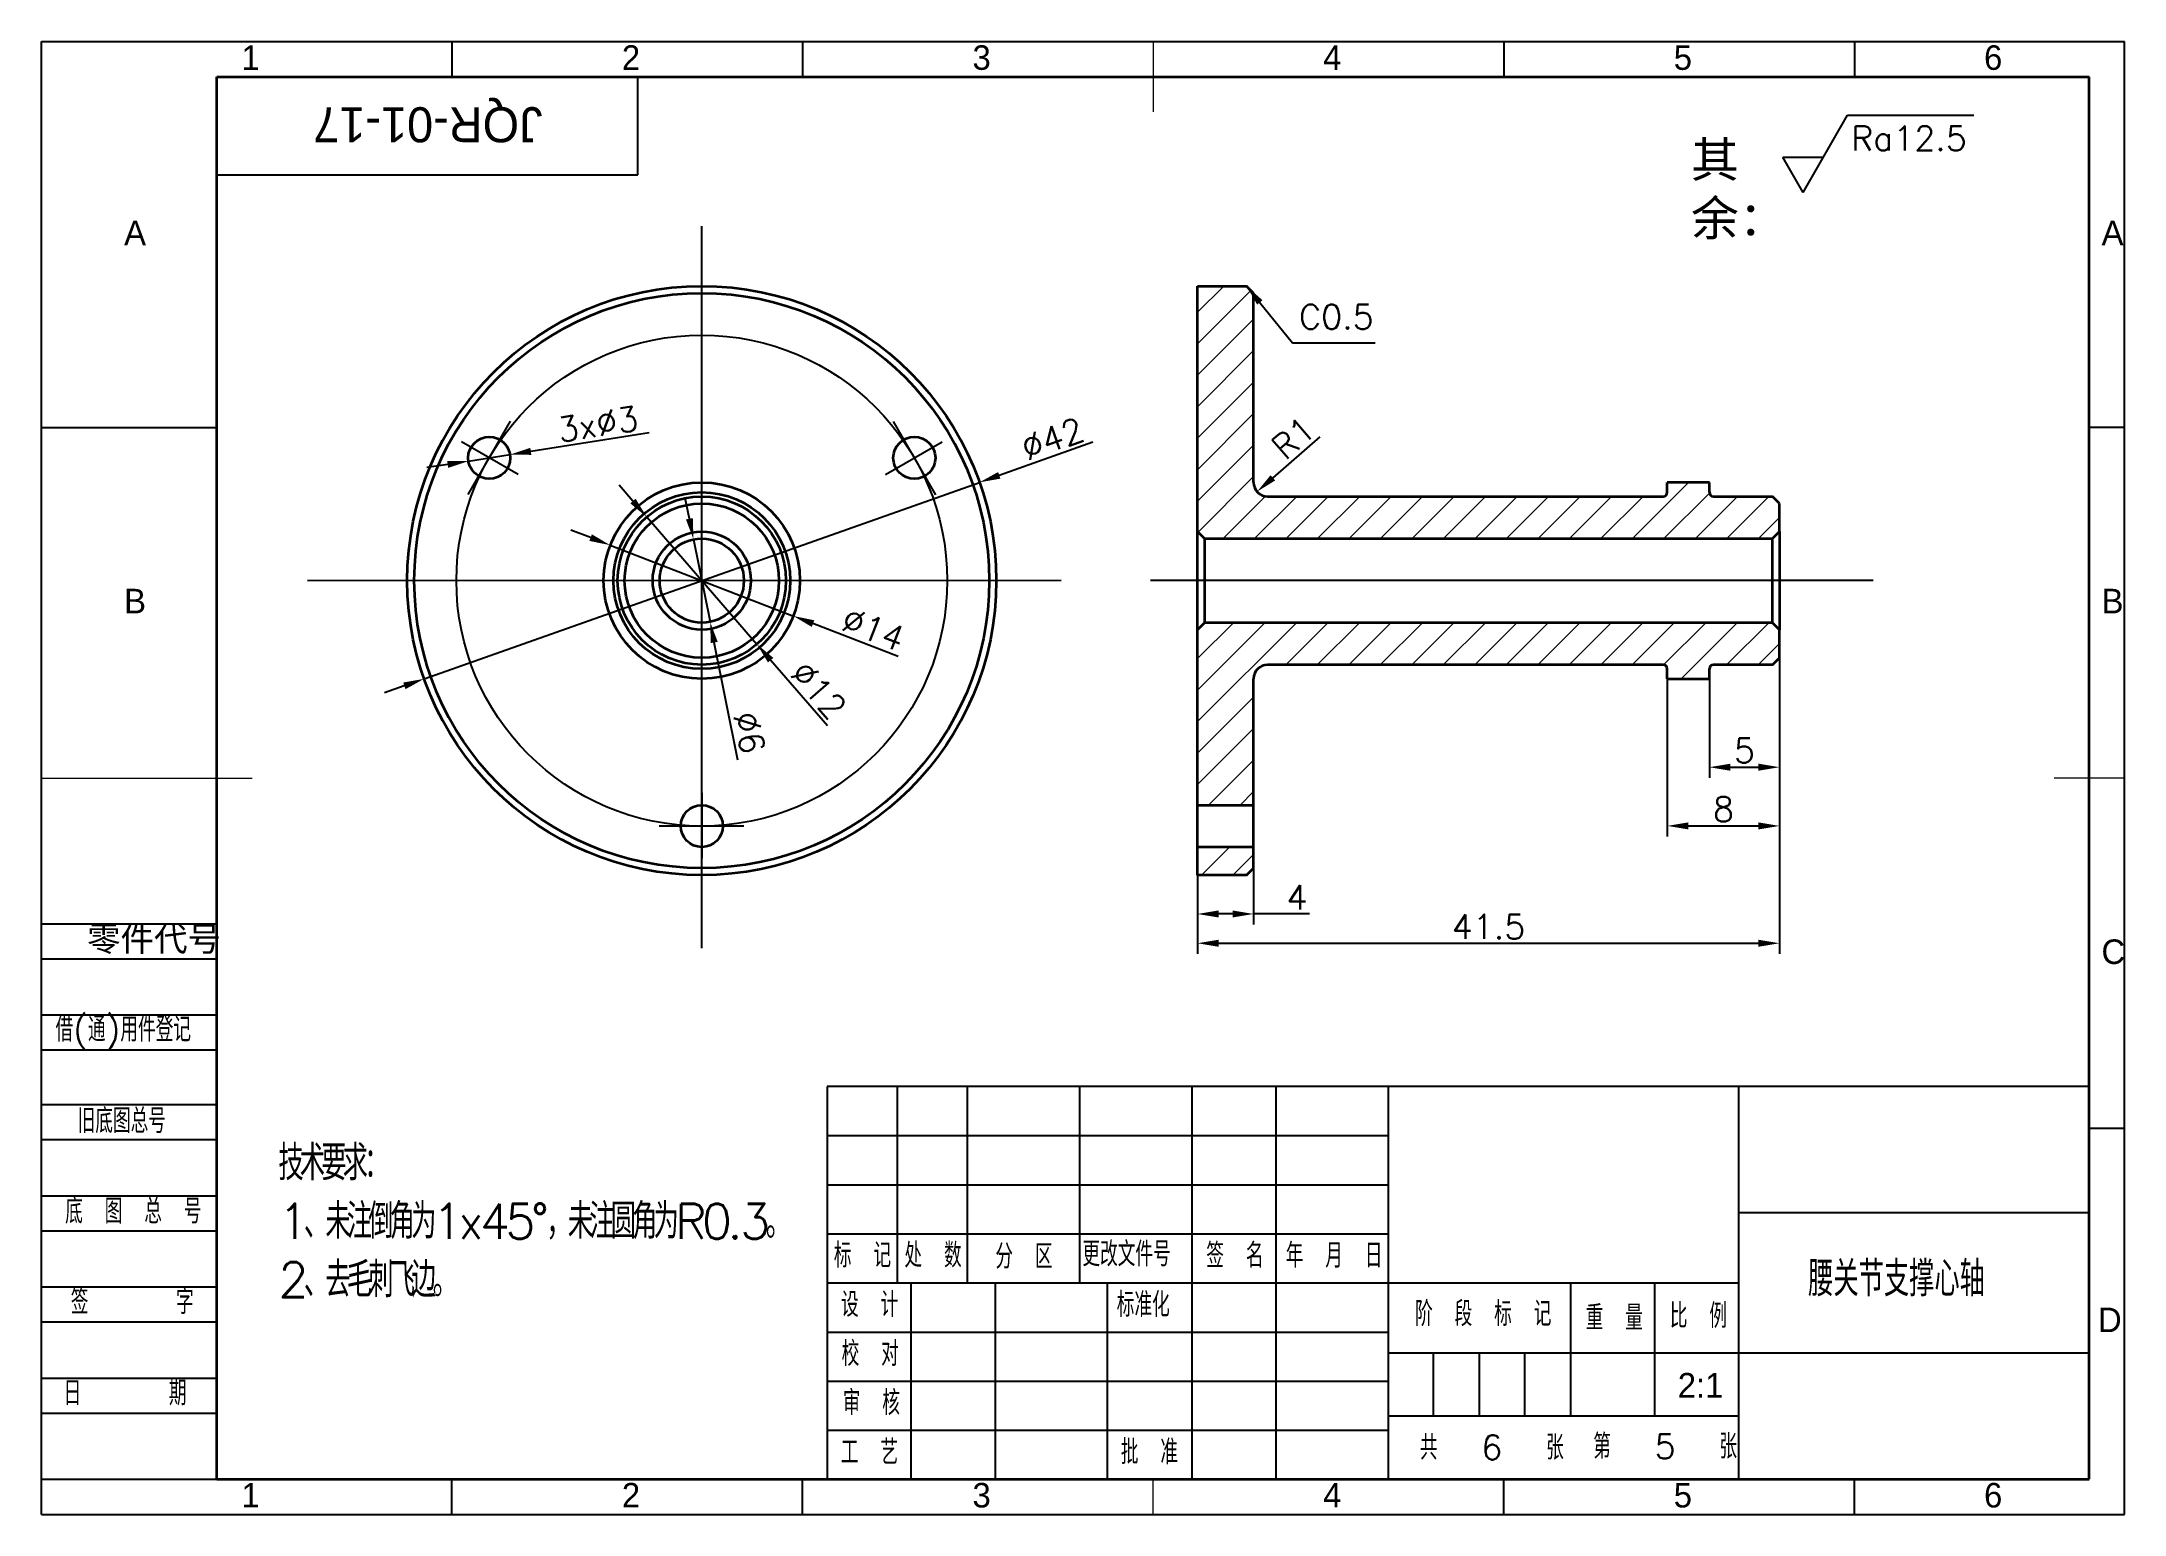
# Model space of a CAD drawing. Header units: millimetres. Extents: x 193 to 490, y 7 to 217.
import ezdxf

# ---------------------------------------------------------------- set-up
doc = ezdxf.new("R2010")
doc.units = ezdxf.units.MM
doc.layers.get('0').update_dxf_attribs({"color": 3})
doc.styles.add('SLDTEXTSTYLE2', font='')
doc.styles.get("Standard").update_dxf_attribs({"font": 'txt', "bigfont": 'gbcbig.shx'})
doc.styles.add('长仿宋', font='', dxfattribs={"height": 3.5})
doc.styles.get('SLDTEXTSTYLE2').set_extended_font_data('汉仪长仿宋体')
doc.styles.get('长仿宋').set_extended_font_data('ChangFangSong')
doc.dimstyles.new('ISO-25', dxfattribs={"dimtxt": 3.5, "dimasz": 3, "dimexe": 1.5, "dimexo": 0, "dimtad": 1, "dimlfac": 0.5, "dimdsep": 46, "dimtxsty": 'Standard', "dimcen": 2.5, "dimadec": 0, "dimazin": 0, "dimtfac": 1, "dimtmove": 1, "dimatfit": 3, "dimfxl": 1, "dimarcsym": 0})
pattern_1 = [(45, (188.8982, 9.53), (-2.245064, 2.245064), [])]

# ---------------------------------------------------------------- blocks, each defined once
blk = doc.blocks.new('*D11')
at = {"layer": 'Defpoints', "color": 0, "lineweight": -2, "transparency": 16777216}
for p, q in [((342.84, 159.85), (329.48, 155.12)), ((247.46, 126.1), (326.65, 154.12)), ((244.63, 125.1), (241.8, 124.1))]:
    blk.add_line(p, q, dxfattribs=at)
at = {"layer": 'Defpoints', "color": 0, "lineweight": -3, "transparency": 16777216}
for p in [(326.65, 154.12), (247.46, 126.1)]:
    blk.add_point(p, dxfattribs=at)
for points in [[(329.31, 155.59), (329.64, 154.65), (326.65, 154.12)], [(244.47, 125.57), (244.8, 124.63), (247.46, 126.1)]]:
    blk.add_solid(points, dxfattribs=at)
at = {"layer": 'Defpoints', "color": 0, "transparency": 16777216, "insert": (337.06, 160.33), "char_height": 3.5, "attachment_point": 5, "rotation": 19.4881}
blk.add_mtext('∅42', dxfattribs=at)
blk = doc.blocks.new('*D12')
at = {"layer": 'Defpoints', "color": 0, "lineweight": -2, "transparency": 16777216}
for p, q in [((285.28, 148.93), (284.69, 151.87)), ((285.87, 145.99), (288.24, 134.23)), ((292.21, 114.49), (288.83, 131.29))]:
    blk.add_line(p, q, dxfattribs=at)
at = {"layer": 'Defpoints', "color": 0, "lineweight": -3, "transparency": 16777216}
for p in [(285.87, 145.99), (288.24, 134.23)]:
    blk.add_point(p, dxfattribs=at)
for points in [[(285.77, 149.03), (284.79, 148.83), (285.87, 145.99)], [(289.32, 131.38), (288.34, 131.19), (288.24, 134.23)]]:
    blk.add_solid(points, dxfattribs=at)
at = {"layer": 'Defpoints', "color": 0, "transparency": 16777216, "insert": (293.84, 118.43), "char_height": 3.5, "attachment_point": 5, "rotation": 281.382}
blk.add_mtext('∅6', dxfattribs=at)
blk = doc.blocks.new('*D13')
at = {"layer": 'Defpoints', "color": 0, "lineweight": -2, "transparency": 16777216}
for p, q in [((277.24, 151.45), (275.28, 153.72)), ((279.2, 149.18), (294.91, 131.04)), ((305, 119.38), (296.87, 128.77))]:
    blk.add_line(p, q, dxfattribs=at)
at = {"layer": 'Defpoints', "color": 0, "lineweight": -3, "transparency": 16777216}
for p in [(279.2, 149.18), (294.91, 131.04)]:
    blk.add_point(p, dxfattribs=at)
for points in [[(277.62, 151.78), (276.86, 151.12), (279.2, 149.18)], [(297.25, 129.09), (296.49, 128.44), (294.91, 131.04)]]:
    blk.add_solid(points, dxfattribs=at)
at = {"layer": 'Defpoints', "color": 0, "transparency": 16777216, "insert": (303.71, 124.49), "char_height": 3.5, "attachment_point": 5, "rotation": 310.873}
blk.add_mtext('∅12', dxfattribs=at)
blk = doc.blocks.new('*D14')
at = {"layer": 'Defpoints', "color": 0, "lineweight": -2, "transparency": 16777216}
for p, q in [((279.55, 161.17), (262.67, 158.53)), ((253.78, 157.15), (259.71, 158.07)), ((250.82, 156.68), (247.85, 156.22))]:
    blk.add_line(p, q, dxfattribs=at)
at = {"layer": 'Defpoints', "color": 0, "lineweight": -3, "transparency": 16777216}
for p in [(259.71, 158.07), (253.78, 157.15)]:
    blk.add_point(p, dxfattribs=at)
for points in [[(262.59, 159.03), (262.75, 158.04), (259.71, 158.07)], [(250.74, 157.18), (250.89, 156.19), (253.78, 157.15)]]:
    blk.add_solid(points, dxfattribs=at)
at = {"layer": 'Defpoints', "color": 0, "transparency": 16777216, "insert": (272.23, 162.43), "char_height": 3.5, "attachment_point": 5, "rotation": 8.8726}
blk.add_mtext('3x%%C3', dxfattribs=at)
blk = doc.blocks.new('*D15')
at = {"layer": 'Defpoints', "color": 0, "lineweight": -2, "transparency": 16777216}
for p, q in [((271.2, 146.24), (268.4, 147.32)), ((274, 145.16), (300.11, 135.06)), ((315.05, 129.29), (302.91, 133.98))]:
    blk.add_line(p, q, dxfattribs=at)
at = {"layer": 'Defpoints', "color": 0, "lineweight": -3, "transparency": 16777216}
for p in [(274, 145.16), (300.11, 135.06)]:
    blk.add_point(p, dxfattribs=at)
for points in [[(271.38, 146.71), (271.02, 145.77), (274, 145.16)], [(303.09, 134.45), (302.73, 133.51), (300.11, 135.06)]]:
    blk.add_solid(points, dxfattribs=at)
at = {"layer": 'Defpoints', "color": 0, "transparency": 16777216, "insert": (311.52, 133.2), "char_height": 3.5, "attachment_point": 5, "rotation": 338.8648}
blk.add_mtext('∅14', dxfattribs=at)
blk = doc.blocks.new('*D16')
at = {"layer": 'Defpoints', "color": 0, "lineweight": -2, "transparency": 16777216}
for p, q in [((357.74, 140.11), (357.74, 86.9)), ((440.74, 140.11), (440.74, 86.9)), ((360.74, 88.4), (437.74, 88.4))]:
    blk.add_line(p, q, dxfattribs=at)
at = {"layer": 'Defpoints', "color": 0, "lineweight": -3, "transparency": 16777216}
for p in [(357.74, 140.11), (440.74, 140.11), (440.74, 88.4)]:
    blk.add_point(p, dxfattribs=at)
for points in [[(360.74, 88.9), (360.74, 87.9), (357.74, 88.4)], [(437.74, 88.9), (437.74, 87.9), (440.74, 88.4)]]:
    blk.add_solid(points, dxfattribs=at)
at = {"layer": 'Defpoints', "color": 0, "transparency": 16777216, "insert": (399.24, 90.77), "char_height": 3.5, "attachment_point": 5}
blk.add_mtext('41.5', dxfattribs=at)
blk = doc.blocks.new('*D17')
at = {"layer": 'Defpoints', "color": 0, "lineweight": -2, "transparency": 16777216}
for p, q in [((357.74, 98.11), (357.74, 91.07)), ((365.74, 99.11), (365.74, 91.07)), ((362.74, 92.57), (360.74, 92.57)), ((373.71, 92.57), (365.74, 92.57))]:
    blk.add_line(p, q, dxfattribs=at)
at = {"layer": 'Defpoints', "color": 0, "lineweight": -3, "transparency": 16777216}
for p in [(357.74, 98.11), (365.74, 99.11), (357.74, 92.57)]:
    blk.add_point(p, dxfattribs=at)
for points in [[(360.74, 93.07), (360.74, 92.07), (357.74, 92.57)], [(362.74, 93.07), (362.74, 92.07), (365.74, 92.57)]]:
    blk.add_solid(points, dxfattribs=at)
at = {"layer": 'Defpoints', "color": 0, "transparency": 16777216, "insert": (371.92, 94.94), "char_height": 3.5, "attachment_point": 5}
blk.add_mtext('4', dxfattribs=at)
blk = doc.blocks.new('*D18')
at = {"layer": 'Defpoints', "color": 0, "lineweight": -2, "transparency": 16777216}
for p, q in [((440.74, 129.11), (440.74, 112)), ((430.74, 126.11), (430.74, 112)), ((433.74, 113.5), (437.74, 113.5))]:
    blk.add_line(p, q, dxfattribs=at)
at = {"layer": 'Defpoints', "color": 0, "lineweight": -3, "transparency": 16777216}
for p in [(440.74, 129.11), (430.74, 126.11), (440.74, 113.5)]:
    blk.add_point(p, dxfattribs=at)
for points in [[(433.74, 114), (433.74, 113), (430.74, 113.5)], [(437.74, 114), (437.74, 113), (440.74, 113.5)]]:
    blk.add_solid(points, dxfattribs=at)
at = {"layer": 'Defpoints', "color": 0, "transparency": 16777216, "insert": (435.74, 115.88), "char_height": 3.5, "attachment_point": 5}
blk.add_mtext('5', dxfattribs=at)
blk = doc.blocks.new('*D19')
at = {"layer": 'Defpoints', "color": 0, "lineweight": -2, "transparency": 16777216}
for p, q in [((440.74, 129.11), (440.74, 103.63)), ((424.74, 126.11), (424.74, 103.63)), ((427.74, 105.13), (437.74, 105.13))]:
    blk.add_line(p, q, dxfattribs=at)
at = {"layer": 'Defpoints', "color": 0, "lineweight": -3, "transparency": 16777216}
for p in [(440.74, 129.11), (424.74, 126.11), (440.74, 105.13)]:
    blk.add_point(p, dxfattribs=at)
for points in [[(427.74, 105.63), (427.74, 104.63), (424.74, 105.13)], [(437.74, 105.63), (437.74, 104.63), (440.74, 105.13)]]:
    blk.add_solid(points, dxfattribs=at)
at = {"layer": 'Defpoints', "color": 0, "transparency": 16777216, "insert": (432.74, 107.51), "char_height": 3.5, "attachment_point": 5}
blk.add_mtext('8', dxfattribs=at)
blk = doc.blocks.new('*D20')
at = {"layer": 'Defpoints', "color": 0, "lineweight": -2, "transparency": 16777216}
blk.add_line((375.21, 160.63), (368.49, 154.77), dxfattribs=at)
at = {"layer": 'Defpoints', "color": 0, "lineweight": -3, "transparency": 16777216}
for p in [(366.23, 152.79), (367.74, 154.11)]:
    blk.add_point(p, dxfattribs=at)
blk.add_solid([(368.16, 155.14), (368.82, 154.39), (366.23, 152.79)], dxfattribs=at)
at = {"layer": 'Defpoints', "color": 0, "transparency": 16777216, "insert": (371.42, 160.47), "char_height": 3.5, "attachment_point": 5, "rotation": 41.1209}
blk.add_mtext('R1', dxfattribs=at)
blk = doc.blocks.new('粗糙度')
for p, q in [((0, 0), (6.35, 11)), ((6.35, 11), (24.35, 11)), ((-2.89, 5), (2.89, 5)), ((0, 0), (-2.89, 5))]:
    blk.add_line(p, q)
blk.add_attdef('RAA.A', (6.86, 5.95), '', height=3.5)

msp = doc.modelspace()

# ---------------------------------------------------------------- hatches: boundary and pattern name
at = {"layer": 'Defpoints', "linetype": 'Continuous', "lineweight": 13}
h = msp.add_hatch(dxfattribs=at)
h.set_pattern_fill('ANSI31', color=3, style=0)
h.set_pattern_definition(pattern_1)
edge = h.paths.add_edge_path(flags=0)
edge.add_line((439.738, 152.109), (431.338, 152.109))
edge.add_arc((431.338, 152.709), 0.6, 180, 270, ccw=False)
edge.add_line((430.738, 152.709), (430.738, 154.109))
edge.add_line((430.738, 154.109), (424.738, 154.109))
edge.add_line((424.738, 154.109), (424.738, 152.709))
edge.add_arc((424.138, 152.709), 0.6, -90, 0, ccw=False)
edge.add_line((424.138, 152.109), (367.738, 152.109))
edge.add_arc((367.738, 154.109), 2, 180, 270, ccw=False)
edge.add_line((365.738, 154.109), (365.738, 181.109))
edge.add_line((365.738, 181.109), (364.738, 182.109))
edge.add_line((364.738, 182.109), (357.738, 182.109))
edge.add_line((357.738, 182.109), (357.738, 147.109))
edge.add_line((357.738, 147.109), (358.738, 146.109))
edge.add_line((358.738, 146.109), (439.738, 146.109))
edge.add_line((439.738, 146.109), (440.738, 147.109))
edge.add_line((440.738, 147.109), (440.738, 151.109))
edge.add_line((440.738, 151.109), (439.738, 152.109))
h = msp.add_hatch(dxfattribs=at)
h.set_pattern_fill('ANSI31', color=3, style=0)
h.set_pattern_definition(pattern_1)
edge = h.paths.add_edge_path(flags=0)
edge.add_line((367.738, 128.109), (424.138, 128.109))
edge.add_arc((424.138, 127.509), 0.6, 0, 90, ccw=False)
edge.add_line((424.738, 127.509), (424.738, 126.109))
edge.add_line((424.738, 126.109), (430.738, 126.109))
edge.add_line((430.738, 126.109), (430.738, 127.509))
edge.add_arc((431.338, 127.509), 0.6, 90, 180, ccw=False)
edge.add_line((431.338, 128.109), (439.738, 128.109))
edge.add_line((439.738, 128.109), (440.738, 129.109))
edge.add_line((440.738, 129.109), (440.738, 133.109))
edge.add_line((440.738, 133.109), (439.738, 134.109))
edge.add_line((439.738, 134.109), (358.738, 134.109))
edge.add_line((358.738, 134.109), (357.738, 133.109))
edge.add_line((357.738, 133.109), (357.738, 108.109))
edge.add_line((357.738, 108.109), (365.738, 108.109))
edge.add_line((365.738, 108.109), (365.738, 126.109))
edge.add_arc((367.738, 126.109), 2, 90, 180, ccw=False)
h = msp.add_hatch(dxfattribs=at)
h.set_pattern_fill('ANSI31', style=0)
h.set_pattern_definition(pattern_1)
h.paths.add_polyline_path([(365.738, 99.109), (365.738, 102.109), (357.738, 102.109), (357.738, 98.109), (364.738, 98.109)], flags=0)

# ---------------------------------------------------------------- linework, layer by layer
at = {"layer": 'Defpoints'}
for p, q in [((192.914, 6.961), (192.914, 216.961)), ((192.914, 216.961), (489.914, 216.961)), ((251.414, 216.961), (251.414, 211.961)), ((301.414, 216.961), (301.414, 211.961)), ((401.414, 216.961), (401.414, 211.961)), ((451.414, 216.961), (451.414, 211.961)), ((489.914, 6.961), (489.914, 216.961)), ((277.914, 197.961), (277.914, 211.961)), ((217.914, 197.961), (277.914, 197.961)), ((287.054, 87.701), (287.054, 190.628)), ((192.914, 161.961), (217.914, 161.961)), ((253.747, 152.407), (259.781, 162.858)), ((314.361, 162.799), (320.396, 152.347)), ((489.914, 161.961), (484.914, 161.961)), ((260.863, 155.226), (252.773, 159.897)), ((313.245, 155.226), (321.335, 159.897)), ((338.324, 140.104), (230.832, 140.1)), ((454.086, 140.109), (351.029, 140.105)), ((287.054, 109.862), (287.054, 109.862)), ((287.054, 109.862), (287.054, 109.862)), ((287.054, 109.862), (287.054, 109.862)), ((287.054, 109.862), (287.054, 100.521)), ((293.054, 105.109), (280.986, 105.109)), ((192.914, 91.182), (217.914, 91.182)), ((192.914, 86.182), (217.914, 86.182)), ((192.914, 78.182), (217.914, 78.182)), ((192.914, 73.182), (217.914, 73.182)), ((192.914, 65.391), (217.914, 65.391)), ((484.914, 67.961), (304.914, 67.961)), ((304.914, 67.961), (304.914, 11.961)), ((314.914, 67.961), (314.914, 39.961)), ((324.914, 67.961), (324.914, 39.961)), ((340.914, 67.961), (340.914, 39.961)), ((356.914, 67.961), (356.914, 11.961)), ((368.914, 67.961), (368.914, 11.961)), ((384.914, 67.961), (384.914, 11.961)), ((434.914, 67.961), (434.914, 11.961)), ((192.914, 60.391), (217.914, 60.391)), ((304.914, 60.961), (384.914, 60.961)), ((489.914, 61.961), (484.914, 61.961)), ((304.914, 53.961), (384.914, 53.961)), ((192.914, 52.391), (217.914, 52.391)), ((484.914, 49.961), (434.914, 49.961)), ((192.914, 47.391), (217.914, 47.391)), ((304.914, 46.961), (384.914, 46.961)), ((192.914, 39.391), (217.914, 39.391)), ((304.914, 39.961), (434.914, 39.961)), ((316.914, 11.961), (316.914, 39.961)), ((328.914, 11.961), (328.914, 39.961)), ((344.914, 11.961), (344.914, 39.961)), ((410.914, 39.961), (410.914, 20.961)), ((422.914, 39.961), (422.914, 20.961)), ((192.914, 34.391), (217.914, 34.391)), ((304.914, 32.961), (384.914, 32.961)), ((484.914, 29.961), (384.914, 29.961)), ((391.414, 20.961), (391.414, 29.961)), ((397.914, 29.961), (397.914, 20.961)), ((404.414, 20.961), (404.414, 29.961)), ((192.914, 26.391), (217.914, 26.391)), ((304.914, 25.961), (384.914, 25.961)), ((192.914, 21.391), (217.914, 21.391)), ((434.914, 20.961), (384.914, 20.961)), ((410.914, 20.961), (404.414, 20.961)), ((304.914, 18.961), (384.914, 18.961)), ((192.914, 11.961), (217.914, 11.961)), ((251.414, 6.961), (251.414, 11.961)), ((301.414, 6.961), (301.414, 11.961)), ((401.414, 6.961), (401.414, 11.961)), ((451.414, 6.961), (451.414, 11.961)), ((192.914, 6.961), (489.914, 6.961))]:
    msp.add_line(p, q, dxfattribs=at)
at = {"layer": 'Defpoints', "lineweight": 15}
for p, q in [((351.414, 216.961), (351.414, 206.961)), ((192.914, 111.961), (222.914, 111.961)), ((489.914, 111.961), (479.914, 111.961)), ((351.414, 6.961), (351.414, 11.961))]:
    msp.add_line(p, q, dxfattribs=at)
at = {"layer": 'Defpoints', "linetype": 'Continuous', "lineweight": 35}
for p, q in [((217.914, 11.961), (217.914, 211.961)), ((217.914, 211.961), (484.914, 211.961)), ((484.914, 11.961), (484.914, 211.961))]:
    msp.add_line(p, q, dxfattribs=at)
at = {"layer": 'Defpoints', "color": 7, "linetype": 'Continuous', "lineweight": 35}
for p, q in [((357.738, 182.109), (364.738, 182.109)), ((357.738, 147.109), (357.738, 182.109)), ((365.738, 181.109), (364.738, 182.109)), ((365.738, 154.109), (365.738, 181.109)), ((367.738, 152.109), (424.138, 152.109)), ((424.738, 152.709), (424.738, 154.109)), ((430.738, 154.109), (424.738, 154.109)), ((430.738, 152.709), (430.738, 154.109)), ((431.338, 152.109), (439.738, 152.109)), ((440.738, 151.109), (439.738, 152.109)), ((440.738, 147.109), (440.738, 151.109)), ((357.738, 147.109), (358.738, 146.109)), ((357.738, 133.109), (357.738, 147.109)), ((358.738, 146.109), (358.738, 134.109)), ((358.738, 146.109), (439.738, 146.109)), ((439.738, 146.109), (440.738, 147.109)), ((439.738, 134.109), (439.738, 146.109)), ((440.738, 147.109), (440.738, 133.109)), ((358.738, 134.109), (357.738, 133.109)), ((439.738, 134.109), (358.738, 134.109)), ((440.738, 133.109), (439.738, 134.109)), ((357.738, 108.109), (357.738, 133.109)), ((440.738, 129.109), (440.738, 133.109)), ((424.138, 128.109), (367.738, 128.109)), ((439.738, 128.109), (431.338, 128.109)), ((439.738, 128.109), (440.738, 129.109)), ((365.738, 108.109), (365.738, 126.109)), ((424.738, 126.109), (424.738, 127.509)), ((424.738, 126.109), (430.738, 126.109)), ((430.738, 126.109), (430.738, 127.509)), ((357.738, 108.109), (365.738, 108.109)), ((357.738, 102.109), (357.738, 108.109)), ((365.738, 102.109), (365.738, 108.109)), ((365.738, 102.109), (357.738, 102.109)), ((357.738, 98.109), (357.738, 102.109)), ((365.738, 99.109), (365.738, 102.109)), ((364.738, 98.109), (357.738, 98.109)), ((364.738, 98.109), (365.738, 99.109))]:
    msp.add_line(p, q, dxfattribs=at)
at = {"layer": 'Defpoints', "lineweight": 35}
msp.add_line((217.914, 11.961), (484.914, 11.961), dxfattribs=at)
at = {"layer": 'Defpoints', "color": 7, "linetype": 'Continuous', "lineweight": 35}
for centre, radius in [((287.054, 140.109), 42), ((287.054, 140.109), 41), ((256.743, 157.609), 3), ((317.365, 157.609), 3), ((287.054, 140.109), 14), ((287.054, 140.109), 12.6), ((287.054, 140.109), 12), ((287.054, 140.109), 11), ((287.054, 140.109), 7), ((287.054, 140.109), 6), ((287.054, 105.109), 3)]:
    msp.add_circle(centre, radius, dxfattribs=at)
at = {"layer": 'Defpoints'}
msp.add_circle((287.054, 140.105), 35.002, dxfattribs=at)
at = {"layer": 'Defpoints', "color": 7, "linetype": 'Continuous', "lineweight": 35}
for centre, radius, start, end in [((367.738, 154.109), 2, 180, 270), ((424.138, 152.709), 0.6, 270, 0), ((431.338, 152.709), 0.6, 180, 270), ((367.738, 126.109), 2, 90, 180), ((424.138, 127.509), 0.6, 0, 90), ((431.338, 127.509), 0.6, 90, 180)]:
    msp.add_arc(centre, radius, start, end, dxfattribs=at)

# ---------------------------------------------------------------- block references
at = {"layer": 'Defpoints'}
msp.add_blockref('粗糙度', (444.092, 195.47), dxfattribs=at).add_auto_attribs({'RAA.A': 'Ra12.5'})

# ---------------------------------------------------------------- texts
at = {"layer": 'Defpoints', "char_height": 3.5, "attachment_point": 2, "style": 'SLDTEXTSTYLE2'}
for s, insert in [('1', (222.709, 216.441)), ('2', (276.959, 216.441)), ('3', (326.959, 216.441)), ('4', (376.959, 216.441)), ('5', (426.959, 216.441)), ('6', (471.211, 216.441)), ('A', (206.235, 191.441)), ('A', (488.235, 191.441)), ('B', (206.235, 138.941)), ('B', (488.235, 138.941)), ('C', (488.341, 88.941)), ('D', (487.844, 36.441)), ('1', (222.709, 11.441)), ('2', (276.959, 11.441)), ('3', (326.959, 11.441)), ('4', (376.959, 11.441)), ('5', (426.959, 11.441)), ('6', (471.211, 11.441))]:
    msp.add_mtext(s, dxfattribs=dict(at, insert=insert))
at = {"layer": 'Defpoints', "insert": (247.988, 202.616), "char_height": 5, "attachment_point": 2, "rotation": 180, "style": '长仿宋'}
msp.add_mtext('JQR-01-17', dxfattribs=at)
at = {"layer": 'Defpoints', "attachment_point": 1, "style": '长仿宋'}
for s, insert, char_height, width in [('其余：', (428.114, 202.637), 5, 17.60863), ('2:1', (426.233, 27.122), 3.5, 7.35755)]:
    msp.add_mtext(s, dxfattribs=dict(at, insert=insert, char_height=char_height, width=width))
at = {"layer": 'Defpoints', "attachment_point": 1}
for s, insert, char_height, width in [('C0.5', (372.227, 179.468), 3.5, 17.83361), ('{\\T0.75;技术要求：\\P1、未注倒角为1x45°，未注圆角为R0.3。\\P2、去毛刺飞边。}', (226.668, 59.596), 5, 81.698), ('标 记', (305.889, 45.648), 3.5, 10.57883), ('处 数', (315.948, 45.656), 3.5, 10.57883), ('分 区', (328.912, 45.487), 3.5, 10.57883), ('更改文件号', (341.326, 45.829), 3.5, 17.69977), ('签 名', (358.996, 45.631), 3.5, 10.57883), ('年 月 日', (370.324, 45.622), 3.5, 16.36525), ('腰关节支撑心轴', (444.827, 43.052), 5, 33.93481), ('设 计', (306.911, 38.62), 3.5, 9.58608), ('标准化', (346.226, 38.62), 3.5, 9.58608), ('阶 段 标 记', (388.771, 37.312), 3.5, 24.94237), ('重 量', (413.1, 36.751), 3.5, 12.19374), ('比 例', (425.1, 37.023), 3.5, 12.19374), ('校 对', (306.995, 31.62), 3.5, 9.58608), ('审 核', (307.149, 24.617), 3.5, 9.58608), ('工 艺', (306.887, 17.569), 3.5, 9.58608), ('批 准', (346.799, 17.611), 3.5, 9.58608), ('共  6  张', (389.462, 18.253), 3.5, 23.5211), ('第  5  张', (414.17, 18.408), 3.5, 23.5211)]:
    msp.add_mtext(s, dxfattribs=dict(at, insert=insert, char_height=char_height, width=width))
at = {"layer": 'Defpoints', "char_height": 3.5}
for s, insert, attachment_point in [('{\\fChangFangSong|b0|i0|c134|p49;零件代号}', (199.393, 90.769), 1), ('借(通)用件登记', (194.895, 77.863), 1), ('旧底图总号', (198.045, 64.823), 1), ('底 图 总 号', (196.271, 51.925), 1), ('  签    字', (202.708, 39.022), 2), ('  日    期', (201.685, 26.006), 2)]:
    msp.add_mtext(s, dxfattribs=dict(at, insert=insert, attachment_point=attachment_point))

# ---------------------------------------------------------------- dimensions: what is measured, and where the dimension line sits
at = {"layer": 'Defpoints'}
for p1, p2, picture, middle in [((247.46, 126.097), (326.648, 154.121), '*D11', (337.854, 158.086)), ((285.87, 145.991), (288.238, 134.227), '*D12', (291.513, 117.961)), ((273.996, 145.157), (300.112, 135.061), '*D15', (310.66, 130.984))]:
    dim = msp.add_diameter_dim_2p(p1=p1, p2=p2, dimstyle='ISO-25', dxfattribs=at)
    dim.commit()
    dim.dimension.update_dxf_attribs({"geometry": picture, "text_midpoint": middle, "dimtype": 163})
dim = msp.add_diameter_dim_2p(p1=(253.779, 157.146), p2=(259.707, 158.072), dimstyle='ISO-25', override={"dimpost": '3x%%C<>'}, dxfattribs=at)
dim.commit()
dim.dimension.update_dxf_attribs({"geometry": '*D14', "text_midpoint": (272.227, 162.43)})
dim = msp.add_radius_dim(center=(367.738, 154.109), mpoint=(366.231, 152.794), dimstyle='ISO-25', dxfattribs=at)
dim.commit()
dim.dimension.update_dxf_attribs({"geometry": '*D20', "text_midpoint": (372.98, 158.685), "dimtype": 164})
dim = msp.add_diameter_dim_2p(p1=(279.201, 149.183), p2=(294.907, 131.035), dimstyle='ISO-25', dxfattribs=at)
dim.commit()
dim.dimension.update_dxf_attribs({"geometry": '*D13', "text_midpoint": (303.71, 124.492)})
for base, p1, p2, picture, middle in [((440.738, 88.398), (357.738, 140.109), (440.738, 140.109), '*D16', (399.238, 90.773)), ((440.738, 105.134), (424.738, 126.109), (440.738, 129.109), '*D19', (432.738, 107.509)), ((440.738, 113.504), (430.738, 126.109), (440.738, 129.109), '*D18', (435.738, 115.879))]:
    dim = msp.add_linear_dim(base=base, p1=p1, p2=p2, dimstyle='ISO-25', dxfattribs=at)
    dim.commit()
    dim.dimension.update_dxf_attribs({"geometry": picture, "text_midpoint": middle})
dim = msp.add_linear_dim(base=(357.738, 92.568), p1=(365.738, 99.109), p2=(357.738, 98.109), dimstyle='ISO-25', dxfattribs=at)
dim.commit()
dim.dimension.update_dxf_attribs({"geometry": '*D17', "text_midpoint": (371.923, 92.568), "dimtype": 160})

# ---------------------------------------------------------------- leaders
msp.add_leader([(364.738, 182.109), (371.291, 174.037), (383.074, 174.037)], dimstyle='ISO-25', override={"dimgap": 0.625, "dimtad": 0}, dxfattribs=at)

doc.saveas('drawing.dxf')
